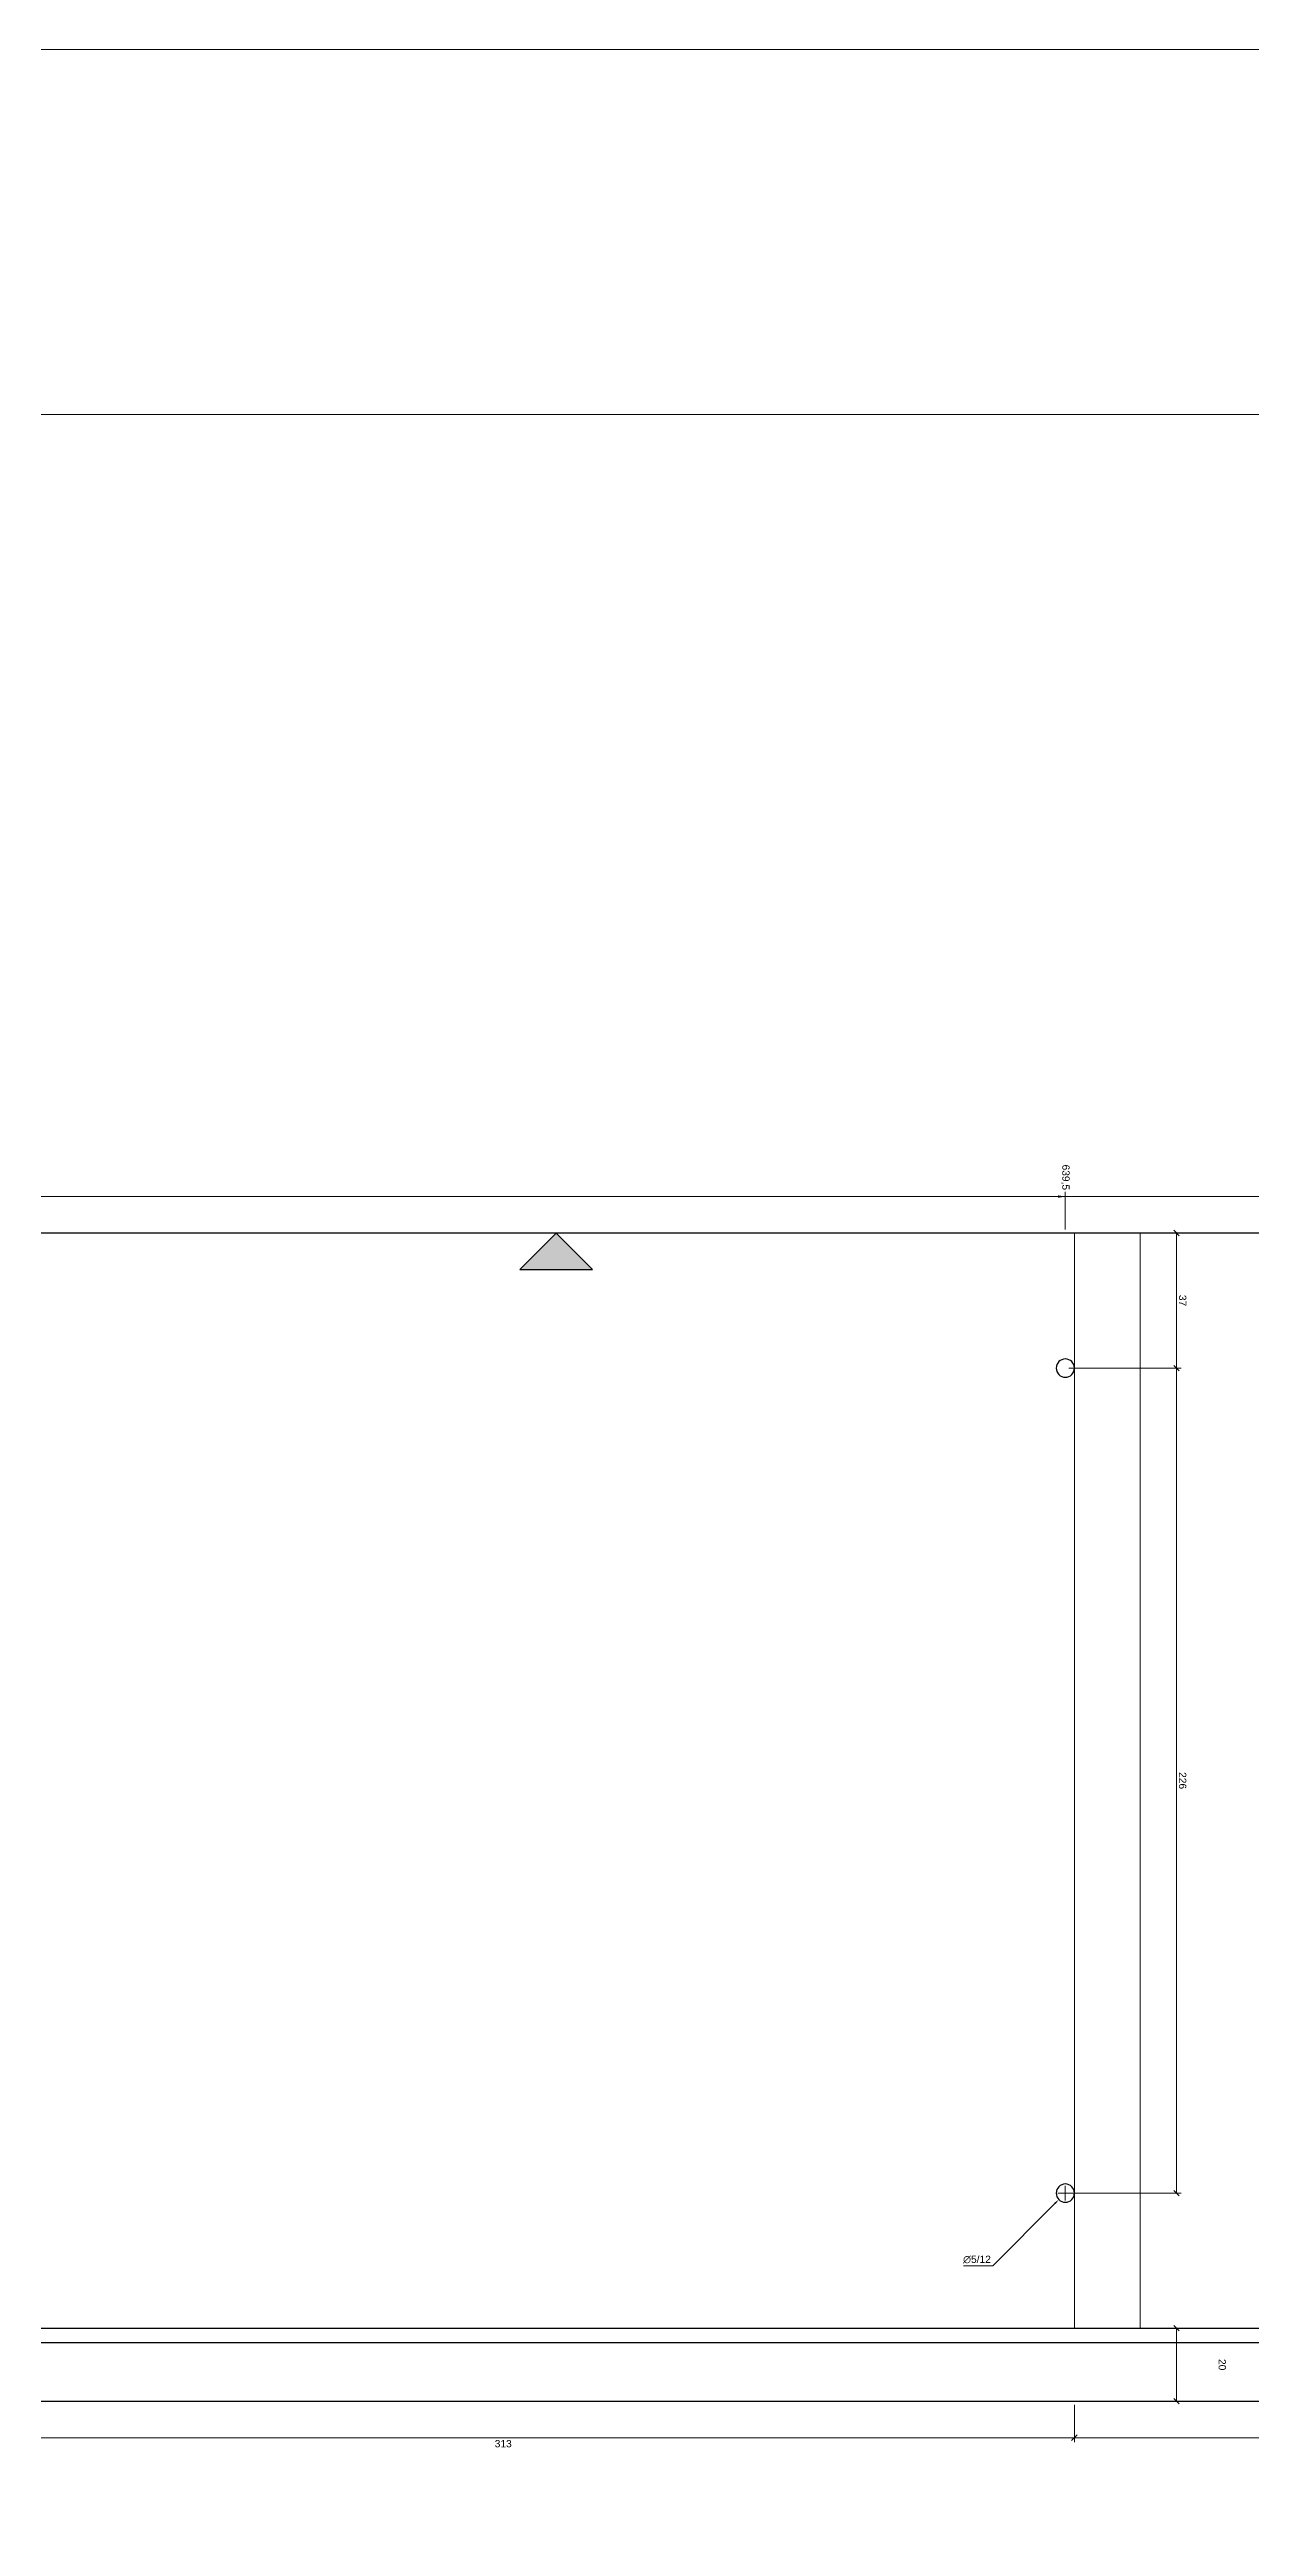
# Paper-space layout 'Left cabinet side' of a CAD drawing. Header units: millimetres. Extents: x -4 to 1481, y -4 to 1046.
# Drawn here: x 651 to 980, y 368 to 1046 of the extents above; entities that cross this region are included whole.
import ezdxf

# ---------------------------------------------------------------- set-up
doc = ezdxf.new("R2010")
doc.units = ezdxf.units.MM
doc.layers.get('0').update_dxf_attribs({"true_color": 0xc2c2ced6})
doc.layers.add('New project_New cabinet_Left cabinet side_Machining group_View from above', color=1, linetype='Continuous', true_color=0xc2ff0000)
doc.layers.add('New project_New cabinet_Left cabinet side_View from above', color=1, linetype='Continuous', true_color=0xc2ff0000)
doc.layers.add('TitleBlock', color=7, linetype='Continuous')
doc.styles.add('Blum_Dimension', font='arial.ttf', dxfattribs={"height": 2})
doc.dimstyles.new('Blum_Chain', dxfattribs={"dimtxt": 2, "dimasz": 2, "dimexe": 1.25, "dimexo": 1, "dimtad": 0, "dimjust": 4, "dimtih": 1, "dimtoh": 1, "dimtxsty": 'Blum_Dimension', "dimblk1": 'DOTSMALL', "dimsah": 1, "dimcen": 2, "dimadec": 0, "dimazin": 2, "dimtfac": 1, "dimtix": 1, "dimtmove": 0, "dimatfit": 3, "dimldrblk": 'OBLIQUE', "dimfxl": 1, "dimlwd": 5, "dimlwe": 5, "dimarcsym": 0})
doc.dimstyles.new('Blum_Default', dxfattribs={"dimtxt": 2, "dimasz": 1.5, "dimexe": 1.25, "dimexo": 1, "dimtad": 1, "dimtxsty": 'Blum_Dimension', "dimblk": 'OBLIQUE', "dimcen": 2, "dimadec": 0, "dimazin": 2, "dimtfac": 1, "dimtix": 1, "dimtmove": 0, "dimatfit": 3, "dimfxl": 1, "dimlwd": 5, "dimlwe": 5, "dimarcsym": 0})
doc.dimstyles.new('Blum_Default$4', dxfattribs={"dimtxt": 2, "dimasz": 1.5, "dimexe": 1.25, "dimexo": 1, "dimtad": 1, "dimtih": 1, "dimtoh": 1, "dimtxsty": 'Blum_Dimension', "dimblk1": 'OBLIQUE', "dimsah": 1, "dimcen": 2, "dimadec": 0, "dimazin": 2, "dimtfac": 1, "dimtofl": 0, "dimtmove": 0, "dimatfit": 3, "dimfxl": 1, "dimlwd": 5, "dimlwe": 5, "dimarcsym": 0})

# ---------------------------------------------------------------- blocks, each defined once
blk = doc.blocks.new('TitleBlock_Left cabinet side')
at = {"layer": 'TitleBlock', "lineweight": 0}
for points in [[(-0.79, -0.79, 0), (-0.79, 209.21, 0), (296.21, 209.21, 0), (296.21, -0.79, 0)], [(9.21, 9.21, 0), (9.21, 189.21, 0), (286.21, 189.21, 0), (286.21, 9.21, 0)]]:
    blk.add_polyline3d(points, close=True, dxfattribs=at)
blk = doc.blocks.new('Blum_Trinagle_Filled')
h = blk.add_hatch(color=256)
h.dxf.hatch_style = 1
h.paths.add_polyline_path([(2, 2), (-2, 2), (0, 0)])
blk.add_lwpolyline([(0, 0), (2, 2), (-2, 2)], close=True)
blk = doc.blocks.new('_DotSmall')
at = {"color": 0, "linetype": 'ByBlock', "const_width": 0.5}
blk.add_lwpolyline([(-0.0625, 0, 1), (0.0625, 0, 1)], format="xyb", close=True, dxfattribs=at)
blk = doc.blocks.new('*D61')
at = {"layer": 'Defpoints', "color": 0, "lineweight": 0}
for p in [(928.85, 731.83), (289.35, 721.83), (928.85, 721.83)]:
    blk.add_point(p, dxfattribs=at)
at = {"layer": 'New project_New cabinet_Left cabinet side_View from above', "color": 0, "lineweight": 5}
for p, q in [((289.35, 722.83), (289.35, 733.08)), ((928.85, 722.83), (928.85, 733.08)), ((289.35, 731.83), (926.85, 731.83))]:
    blk.add_line(p, q, dxfattribs=at)
at = {"layer": 'New project_New cabinet_Left cabinet side_View from above', "color": 0, "lineweight": 0}
blk.add_solid([(926.85, 731.49), (926.85, 732.16), (928.85, 731.83)], dxfattribs=at)
at = {"layer": 'New project_New cabinet_Left cabinet side_View from above', "color": 0, "lineweight": 5, "xscale": 2, "yscale": 2, "zscale": 2, "rotation": 180}
blk.add_blockref('_DotSmall', (289.35, 731.83), dxfattribs=at)
at = {"layer": 'New project_New cabinet_Left cabinet side_View from above', "color": 0, "lineweight": 0, "insert": (928.85, 737.09), "char_height": 2, "attachment_point": 5, "rotation": 270, "style": 'Blum_Dimension'}
blk.add_mtext('639,5', dxfattribs=at)
blk = doc.blocks.new('_Oblique')
at = {"color": 0, "linetype": 'ByBlock', "lineweight": -2}
blk.add_line((-0.5, -0.5), (0.5, 0.5), dxfattribs=at)
blk = doc.blocks.new('*D64')
at = {"layer": 'Defpoints', "color": 0, "lineweight": 0}
for p in [(1201.35, 731.83), (289.35, 721.83), (1201.35, 721.83)]:
    blk.add_point(p, dxfattribs=at)
at = {"layer": 'New project_New cabinet_Left cabinet side_View from above', "color": 0, "lineweight": 5}
for p, q in [((289.35, 722.83), (289.35, 733.08)), ((1201.35, 722.83), (1201.35, 733.08)), ((289.35, 731.83), (1199.35, 731.83))]:
    blk.add_line(p, q, dxfattribs=at)
at = {"layer": 'New project_New cabinet_Left cabinet side_View from above', "color": 0, "lineweight": 0}
blk.add_solid([(1199.35, 731.49), (1199.35, 732.16), (1201.35, 731.83)], dxfattribs=at)
at = {"layer": 'New project_New cabinet_Left cabinet side_View from above', "color": 0, "lineweight": 5, "xscale": 2, "yscale": 2, "zscale": 2, "rotation": 180}
blk.add_blockref('_DotSmall', (289.35, 731.83), dxfattribs=at)
at = {"layer": 'New project_New cabinet_Left cabinet side_View from above', "color": 0, "lineweight": 0, "insert": (1201.35, 735.9), "char_height": 2, "attachment_point": 5, "rotation": 270, "style": 'Blum_Dimension'}
blk.add_mtext('912', dxfattribs=at)
blk = doc.blocks.new('*D67')
at = {"layer": 'Defpoints', "color": 0, "lineweight": 0}
for p in [(1289.35, 731.83), (289.35, 721.83), (1289.35, 721.83)]:
    blk.add_point(p, dxfattribs=at)
at = {"layer": 'New project_New cabinet_Left cabinet side_View from above', "color": 0, "lineweight": 5}
for p, q in [((289.35, 722.83), (289.35, 733.08)), ((1289.35, 722.83), (1289.35, 733.08)), ((289.35, 731.83), (1287.35, 731.83))]:
    blk.add_line(p, q, dxfattribs=at)
at = {"layer": 'New project_New cabinet_Left cabinet side_View from above', "color": 0, "lineweight": 0}
blk.add_solid([(1287.35, 731.49), (1287.35, 732.16), (1289.35, 731.83)], dxfattribs=at)
at = {"layer": 'New project_New cabinet_Left cabinet side_View from above', "color": 0, "lineweight": 5, "xscale": 2, "yscale": 2, "zscale": 2, "rotation": 180}
blk.add_blockref('_DotSmall', (289.35, 731.83), dxfattribs=at)
at = {"layer": 'New project_New cabinet_Left cabinet side_View from above', "color": 0, "lineweight": 0, "insert": (1289.35, 736.59), "char_height": 2, "attachment_point": 5, "rotation": 270, "style": 'Blum_Dimension'}
blk.add_mtext('1000', dxfattribs=at)
blk = doc.blocks.new('*D91')
at = {"layer": 'Defpoints', "color": 0, "lineweight": 0}
for p in [(931.35, 421.83), (959.35, 421.83), (931.35, 401.83)]:
    blk.add_point(p, dxfattribs=at)
at = {"layer": 'New project_New cabinet_Left cabinet side_View from above', "color": 0, "lineweight": 5}
for p, q in [((932.35, 421.83), (960.6, 421.83)), ((959.35, 401.83), (959.35, 421.83)), ((932.35, 401.83), (960.6, 401.83))]:
    blk.add_line(p, q, dxfattribs=at)
at = {"layer": 'New project_New cabinet_Left cabinet side_View from above', "color": 0, "lineweight": 5, "xscale": 1.5, "yscale": 1.5, "zscale": 1.5}
for p, rotation in [((959.35, 421.83), 90), ((959.35, 401.83), 270)]:
    blk.add_blockref('_Oblique', p, dxfattribs=dict(at, rotation=rotation))
at = {"layer": 'New project_New cabinet_Left cabinet side_View from above', "color": 0, "lineweight": 0, "insert": (971.85, 411.83), "char_height": 2, "attachment_point": 5, "rotation": 270, "style": 'Blum_Dimension'}
blk.add_mtext('20', dxfattribs=at)
blk = doc.blocks.new('*D94')
at = {"layer": 'Defpoints', "color": 0, "lineweight": 0}
for p in [(928.85, 684.83), (959.35, 684.83), (928.85, 458.83)]:
    blk.add_point(p, dxfattribs=at)
at = {"layer": 'New project_New cabinet_Left cabinet side_View from above', "color": 0, "lineweight": 5}
for p, q in [((929.85, 684.83), (960.6, 684.83)), ((959.35, 458.83), (959.35, 684.83)), ((929.85, 458.83), (960.6, 458.83))]:
    blk.add_line(p, q, dxfattribs=at)
at = {"layer": 'New project_New cabinet_Left cabinet side_View from above', "color": 0, "lineweight": 5, "xscale": 1.5, "yscale": 1.5, "zscale": 1.5}
for p, rotation in [((959.35, 684.83), 90), ((959.35, 458.83), 270)]:
    blk.add_blockref('_Oblique', p, dxfattribs=dict(at, rotation=rotation))
at = {"layer": 'New project_New cabinet_Left cabinet side_View from above', "color": 0, "lineweight": 0, "insert": (961, 571.83), "char_height": 2, "attachment_point": 5, "rotation": 270, "style": 'Blum_Dimension'}
blk.add_mtext('226', dxfattribs=at)
blk = doc.blocks.new('*D97')
at = {"layer": 'Defpoints', "color": 0, "lineweight": 0}
for p in [(928.85, 721.83), (959.35, 721.83), (928.85, 684.83)]:
    blk.add_point(p, dxfattribs=at)
at = {"layer": 'New project_New cabinet_Left cabinet side_View from above', "color": 0, "lineweight": 5}
for p, q in [((929.85, 721.83), (960.6, 721.83)), ((959.35, 684.83), (959.35, 721.83)), ((929.85, 684.83), (960.6, 684.83))]:
    blk.add_line(p, q, dxfattribs=at)
at = {"layer": 'New project_New cabinet_Left cabinet side_View from above', "color": 0, "lineweight": 5, "xscale": 1.5, "yscale": 1.5, "zscale": 1.5}
for p, rotation in [((959.35, 721.83), 90), ((959.35, 684.83), 270)]:
    blk.add_blockref('_Oblique', p, dxfattribs=dict(at, rotation=rotation))
at = {"layer": 'New project_New cabinet_Left cabinet side_View from above', "color": 0, "lineweight": 0, "insert": (961, 703.33), "char_height": 2, "attachment_point": 5, "rotation": 270, "style": 'Blum_Dimension'}
blk.add_mtext('37', dxfattribs=at)
blk = doc.blocks.new('*D112')
at = {"layer": 'Defpoints', "color": 0, "lineweight": 0}
for p in [(618.35, 401.83), (931.35, 401.83), (931.35, 391.83)]:
    blk.add_point(p, dxfattribs=at)
at = {"layer": 'New project_New cabinet_Left cabinet side_View from above', "color": 0, "lineweight": 5}
for p, q in [((618.35, 400.83), (618.35, 390.58)), ((931.35, 400.83), (931.35, 390.58)), ((618.35, 391.83), (931.35, 391.83))]:
    blk.add_line(p, q, dxfattribs=at)
at = {"layer": 'New project_New cabinet_Left cabinet side_View from above', "color": 0, "lineweight": 5, "xscale": 1.5, "yscale": 1.5, "zscale": 1.5, "rotation": 180}
blk.add_blockref('_Oblique', (618.35, 391.83), dxfattribs=at)
at = {"layer": 'New project_New cabinet_Left cabinet side_View from above', "color": 0, "lineweight": 5, "xscale": 1.5, "yscale": 1.5, "zscale": 1.5}
blk.add_blockref('_Oblique', (931.35, 391.83), dxfattribs=at)
at = {"layer": 'New project_New cabinet_Left cabinet side_View from above', "color": 0, "lineweight": 0, "insert": (774.85, 390.18), "char_height": 2, "attachment_point": 5, "style": 'Blum_Dimension'}
blk.add_mtext('313', dxfattribs=at)
blk = doc.blocks.new('*D115')
at = {"layer": 'Defpoints', "color": 0, "lineweight": 0}
for p in [(931.35, 401.83), (1271.35, 401.83), (1271.35, 391.83)]:
    blk.add_point(p, dxfattribs=at)
at = {"layer": 'New project_New cabinet_Left cabinet side_View from above', "color": 0, "lineweight": 5}
for p, q in [((931.35, 400.83), (931.35, 390.58)), ((1271.35, 400.83), (1271.35, 390.58)), ((931.35, 391.83), (1271.35, 391.83))]:
    blk.add_line(p, q, dxfattribs=at)
at = {"layer": 'New project_New cabinet_Left cabinet side_View from above', "color": 0, "lineweight": 5, "xscale": 1.5, "yscale": 1.5, "zscale": 1.5, "rotation": 180}
blk.add_blockref('_Oblique', (931.35, 391.83), dxfattribs=at)
at = {"layer": 'New project_New cabinet_Left cabinet side_View from above', "color": 0, "lineweight": 5, "xscale": 1.5, "yscale": 1.5, "zscale": 1.5}
blk.add_blockref('_Oblique', (1271.35, 391.83), dxfattribs=at)
at = {"layer": 'New project_New cabinet_Left cabinet side_View from above', "color": 0, "lineweight": 0, "insert": (1101.35, 390.18), "char_height": 2, "attachment_point": 5, "style": 'Blum_Dimension'}
blk.add_mtext('340', dxfattribs=at)
blk = doc.blocks.new('*D118')
at = {"layer": 'Defpoints', "color": 0, "lineweight": 0}
for p in [(927.08, 457.06), (930.62, 460.6)]:
    blk.add_point(p, dxfattribs=at)
at = {"layer": 'New project_New cabinet_Left cabinet side_Machining group_View from above', "color": 0, "lineweight": 5}
for p, q in [((908.96, 438.94), (926.02, 456)), ((926.85, 458.83), (930.85, 458.83)), ((928.85, 456.83), (928.85, 460.83)), ((900.99, 438.94), (908.96, 438.94))]:
    blk.add_line(p, q, dxfattribs=at)
at = {"layer": 'New project_New cabinet_Left cabinet side_Machining group_View from above', "color": 0, "lineweight": 0}
blk.add_solid([(925.84, 456.18), (926.2, 455.82), (927.08, 457.06)], dxfattribs=at)
at = {"layer": 'New project_New cabinet_Left cabinet side_Machining group_View from above', "color": 0, "lineweight": 0, "insert": (904.66, 440.64), "char_height": 2, "attachment_point": 5, "style": 'Blum_Dimension'}
blk.add_mtext('∅5/12', dxfattribs=at)

psp = doc.layouts.new('Left cabinet side')

# ---------------------------------------------------------------- linework, layer by layer
at = {"linetype": 'Continuous', "lineweight": 30}
for p, q in [((1289.35, 721.828), (289.35, 721.828)), ((289.35, 421.828), (1289.35, 421.828)), ((1289.35, 417.828), (289.35, 417.828)), ((289.35, 401.828), (1289.35, 401.828))]:
    psp.add_line(p, q, dxfattribs=at)
at = {"linetype": 'Continuous', "lineweight": 5}
for p, q in [((931.35, 421.828), (931.35, 721.828)), ((949.35, 721.828), (931.35, 721.828)), ((949.35, 721.828), (949.35, 421.828)), ((949.35, 421.828), (931.35, 421.828))]:
    psp.add_line(p, q, dxfattribs=at)
at = {"linetype": 'Continuous', "lineweight": 30, "extrusion": (0, 0, -1)}
for centre in [(-928.85, 684.828), (-928.85, 458.828)]:
    psp.add_circle(centre, 2.5, dxfattribs=at)

# ---------------------------------------------------------------- block references
at = {"lineweight": 0, "xscale": 5, "yscale": 5, "zscale": 5}
psp.add_blockref('TitleBlock_Left cabinet side', (0, 0), dxfattribs=at)
at = {"layer": 'New project_New cabinet_Left cabinet side_View from above', "lineweight": 0, "xscale": 5, "yscale": 5, "zscale": 5, "rotation": 180}
psp.add_blockref('Blum_Trinagle_Filled', (789.35, 721.828), dxfattribs=at)

# ---------------------------------------------------------------- dimensions: what is measured, and where the dimension line sits
at = {"layer": 'New project_New cabinet_Left cabinet side_Machining group_View from above', "lineweight": 0}
dim = psp.add_diameter_dim_2p(p1=(930.617, 460.595), p2=(927.082, 457.06), dimstyle='Blum_Default$4', override={"dimscale": 0, "dimpost": '/12'}, dxfattribs=at)
dim.commit()
dim.dimension.update_dxf_attribs({"geometry": '*D118', "text_midpoint": (904.662, 438.94), "dimtype": 163})
at = {"layer": 'New project_New cabinet_Left cabinet side_View from above', "lineweight": 0}
for base, p1, p2, dimstyle, override, picture, middle in [((928.85, 731.828), (289.35, 721.828), (928.85, 721.828), 'Blum_Chain', {"dimscale": 0}, '*D61', (928.85, 737.09)), ((1289.35, 731.828), (289.35, 721.828), (1289.35, 721.828), 'Blum_Chain', {"dimscale": 0}, '*D67', (1289.35, 736.591)), ((1201.35, 731.828), (289.35, 721.828), (1201.35, 721.828), 'Blum_Chain', {"dimscale": 0}, '*D64', (1201.35, 735.902)), ((931.35, 391.828), (618.35, 401.828), (931.35, 401.828), 'Blum_Default', {"dimscale": 0, "dimtad": 4}, '*D112', (774.85, 390.181)), ((1271.35, 391.828), (931.35, 401.828), (1271.35, 401.828), 'Blum_Default', {"dimscale": 0, "dimtad": 4}, '*D115', (1101.35, 390.181))]:
    dim = psp.add_linear_dim(base=base, p1=p1, p2=p2, dimstyle=dimstyle, override=override, dxfattribs=at)
    dim.commit()
    dim.dimension.update_dxf_attribs({"geometry": picture, "text_midpoint": middle})
for base, p1, p2, picture, middle in [((959.35, 721.828), (928.85, 684.828), (928.85, 721.828), '*D97', (960.997, 703.328)), ((959.35, 684.828), (928.85, 458.828), (928.85, 684.828), '*D94', (960.996, 571.828))]:
    dim = psp.add_linear_dim(base=base, p1=p1, p2=p2, angle=90, dimstyle='Blum_Default', override={"dimscale": 0}, dxfattribs=at)
    dim.commit()
    dim.dimension.update_dxf_attribs({"geometry": picture, "text_midpoint": middle})
dim = psp.add_linear_dim(base=(959.35, 421.828), p1=(931.35, 401.828), p2=(931.35, 421.828), angle=90, dimstyle='Blum_Default', override={"dimscale": 0, "dimtmove": 2}, dxfattribs=at)
dim.commit()
dim.dimension.update_dxf_attribs({"geometry": '*D91', "text_midpoint": (971.85, 411.828), "dimtype": 160})

doc.saveas('drawing.dxf')
